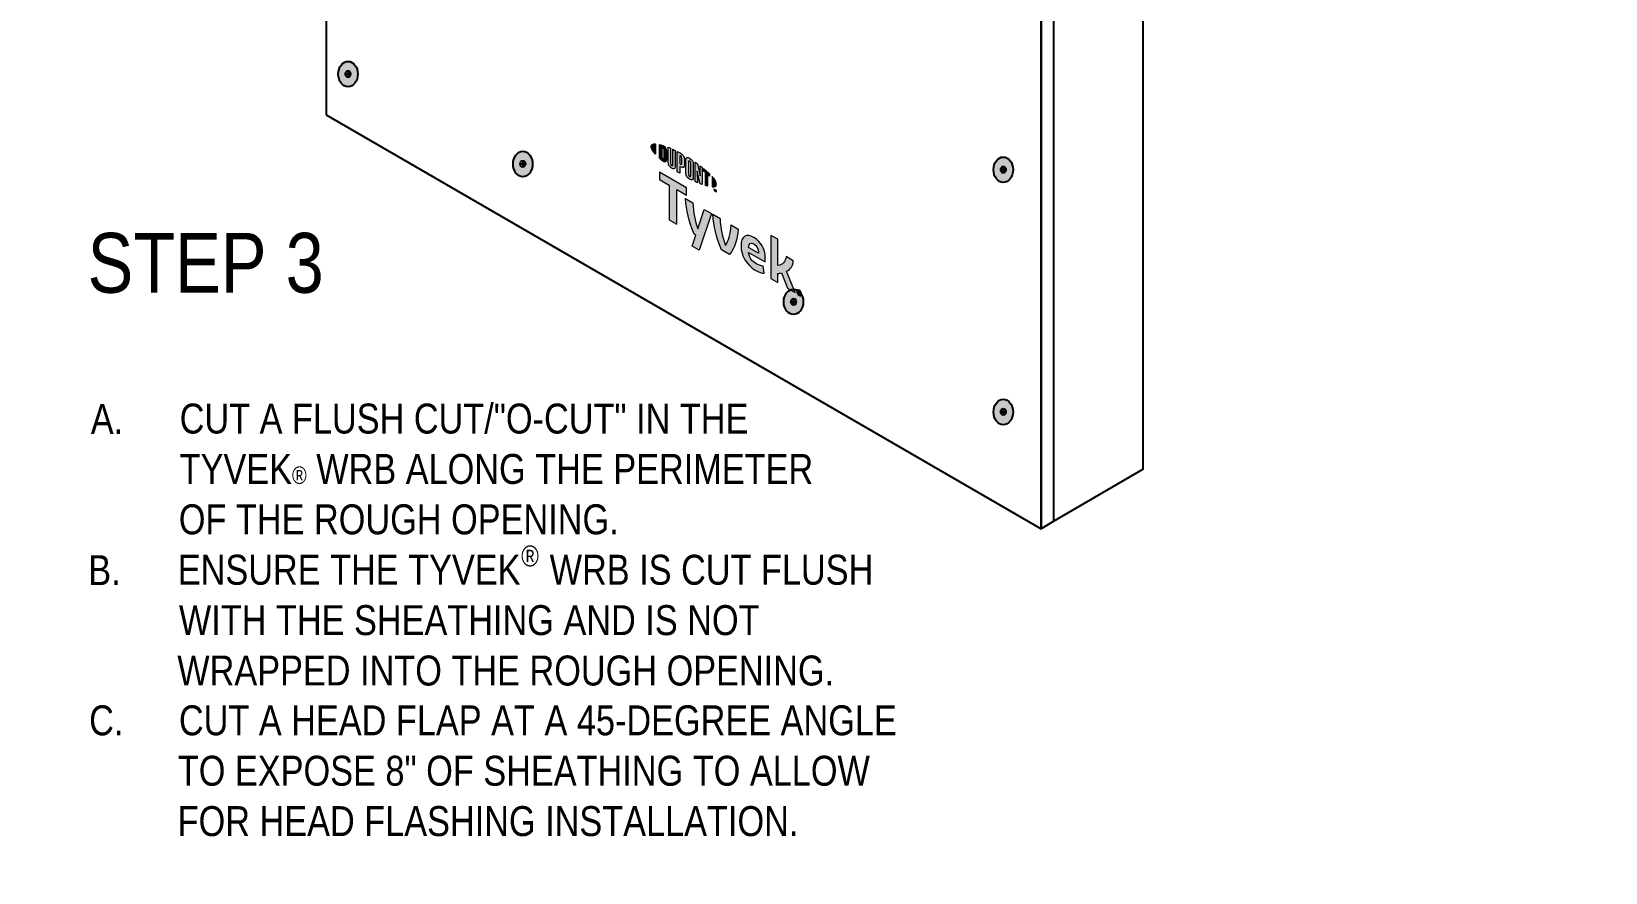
# Model space of a CAD drawing. Header units: inches. Extents: x -22 to 84, y -21 to 19.
# Drawn here: x -7.99 to 0.23, y -6.76 to -2.37 of the extents above; entities that cross this region are included whole.
import ezdxf

# ---------------------------------------------------------------- set-up
doc = ezdxf.new("R2010")
doc.units = ezdxf.units.IN
doc.header["$MEASUREMENT"] = 0
for name, color, linetype, lineweight in [('.ATI-TEXT', 7, 'Continuous', 0), ('G-ANNO-TTLB', 7, 'Continuous', 0), ('TYVEK', 7, 'Continuous', 0), ('X-REF - TRACED', 7, 'Continuous', 0)]:
    doc.layers.add(name, color=color, linetype=linetype, lineweight=lineweight)

# ---------------------------------------------------------------- blocks, each defined once
blk = doc.blocks.new('Block_91')
at = {"layer": 'X-REF - TRACED', "true_color": 0x848484, "transparency": 33554687}
h = blk.add_hatch(color=252, dxfattribs=at)
h.dxf.hatch_style = 2
edge = h.paths.add_edge_path()
edge.add_spline(control_points=[(-4.7586, -2.9712), (-4.7586, -2.9813), (-4.7501, -2.9956), (-4.7353, -3.0122), (-4.7353, -3.0122), (-4.7353, -2.9574), (-4.7353, -2.9574), (-4.7501, -2.9569), (-4.7586, -2.9613), (-4.7586, -2.9712)], knot_values=[0, 0, 0, 0, 1, 1, 1, 2, 2, 2, 3, 3, 3, 3], degree=3, periodic=0)
h = blk.add_hatch(color=252, dxfattribs=at)
h.dxf.hatch_style = 2
edge = h.paths.add_edge_path()
edge.add_spline(control_points=[(-4.6907, -3.0328), (-4.6907, -3.037), (-4.6929, -3.0371), (-4.6956, -3.0356), (-4.6976, -3.0344), (-4.7008, -3.0317), (-4.7034, -3.0294), (-4.7034, -3.0294), (-4.7034, -2.9771), (-4.7034, -2.9771), (-4.7008, -2.9778), (-4.6976, -2.9788), (-4.6956, -2.9799), (-4.6929, -2.9815), (-4.6907, -2.9841), (-4.6907, -2.9883), (-4.6907, -2.9883), (-4.6907, -3.0328), (-4.6907, -3.0328)], knot_values=[0, 0, 0, 0, 1, 1, 1, 2, 2, 2, 3, 3, 3, 4, 4, 4, 5, 5, 5, 6, 6, 6, 6], degree=3, periodic=0)
edge = h.paths.add_edge_path()
edge.add_spline(control_points=[(-4.6938, -2.9672), (-4.698, -2.9649), (-4.704, -2.9628), (-4.7148, -2.9604), (-4.7148, -2.9604), (-4.7148, -3.033), (-4.7148, -3.033), (-4.7053, -3.0418), (-4.698, -3.0479), (-4.6938, -3.0503), (-4.6843, -3.0558), (-4.6789, -3.0522), (-4.6789, -3.0415), (-4.6789, -3.0415), (-4.6789, -2.9933), (-4.6789, -2.9933), (-4.6789, -2.9825), (-4.6843, -2.9728), (-4.6938, -2.9672)], knot_values=[0, 0, 0, 0, 1, 1, 1, 2, 2, 2, 3, 3, 3, 4, 4, 4, 5, 5, 5, 6, 6, 6, 6], degree=3, periodic=0)
h = blk.add_hatch(color=252, dxfattribs=at)
h.dxf.hatch_style = 2
edge = h.paths.add_edge_path()
edge.add_spline(control_points=[(-4.6457, -3.0673), (-4.6457, -3.0715), (-4.647, -3.0734), (-4.6515, -3.0701), (-4.656, -3.0669), (-4.6572, -3.0641), (-4.6572, -3.0591), (-4.6572, -3.0591), (-4.6572, -2.9801), (-4.6572, -2.9801), (-4.6602, -2.9788), (-4.6669, -2.976), (-4.6697, -2.9748), (-4.6697, -2.9748), (-4.6697, -3.0547), (-4.6697, -3.0547), (-4.6697, -3.0674), (-4.6643, -3.0755), (-4.6515, -3.0846), (-4.6398, -3.0929), (-4.6327, -3.0902), (-4.6327, -3.0761), (-4.6327, -3.0761), (-4.6327, -2.9917), (-4.6327, -2.9917), (-4.6351, -2.9904), (-4.6431, -2.9866), (-4.6457, -2.9854), (-4.6457, -2.9854), (-4.6457, -3.0673), (-4.6457, -3.0673)], knot_values=[0, 0, 0, 0, 1, 1, 1, 2, 2, 2, 3, 3, 3, 4, 4, 4, 5, 5, 5, 6, 6, 6, 7, 7, 7, 8, 8, 8, 9, 9, 9, 10, 10, 10, 10], degree=3, periodic=0)
h = blk.add_hatch(color=252, dxfattribs=at)
h.dxf.hatch_style = 2
edge = h.paths.add_edge_path()
edge.add_spline(control_points=[(-4.5982, -3.06), (-4.5982, -3.0646), (-4.5996, -3.0661), (-4.6049, -3.0631), (-4.6049, -3.0631), (-4.6095, -3.0604), (-4.6095, -3.0604), (-4.6095, -3.0604), (-4.6095, -3.0185), (-4.6095, -3.0185), (-4.6074, -3.0195), (-4.6063, -3.0201), (-4.6051, -3.0208), (-4.5994, -3.0241), (-4.5982, -3.0273), (-4.5982, -3.032), (-4.5982, -3.032), (-4.5982, -3.06), (-4.5982, -3.06)], knot_values=[0, 0, 0, 0, 1, 1, 1, 2, 2, 2, 3, 3, 3, 4, 4, 4, 5, 5, 5, 6, 6, 6, 6], degree=3, periodic=0)
edge = h.paths.add_edge_path()
edge.add_spline(control_points=[(-4.6044, -3.0064), (-4.6066, -3.0051), (-4.6149, -3.0007), (-4.6225, -2.9968), (-4.6225, -2.9968), (-4.6225, -3.1031), (-4.6225, -3.1031), (-4.6199, -3.1048), (-4.6131, -3.1091), (-4.6095, -3.1113), (-4.6095, -3.1113), (-4.6095, -3.0752), (-4.6095, -3.0752), (-4.6095, -3.0752), (-4.6044, -3.0781), (-4.6044, -3.0781), (-4.5907, -3.086), (-4.585, -3.0822), (-4.585, -3.0687), (-4.585, -3.0687), (-4.585, -3.0374), (-4.585, -3.0374), (-4.585, -3.0242), (-4.5914, -3.0139), (-4.6044, -3.0064)], knot_values=[0, 0, 0, 0, 1, 1, 1, 2, 2, 2, 3, 3, 3, 4, 4, 4, 5, 5, 5, 6, 6, 6, 7, 7, 7, 8, 8, 8, 8], degree=3, periodic=0)
h = blk.add_hatch(color=252, dxfattribs=at)
h.dxf.hatch_style = 2
edge = h.paths.add_edge_path()
edge.add_spline(control_points=[(-4.5517, -3.124), (-4.5517, -3.1282), (-4.5529, -3.1297), (-4.5575, -3.1272), (-4.5623, -3.1246), (-4.5635, -3.1215), (-4.5635, -3.1171), (-4.5635, -3.1171), (-4.5635, -3.0509), (-4.5635, -3.0509), (-4.5635, -3.0465), (-4.5623, -3.0449), (-4.5575, -3.0478), (-4.5529, -3.0506), (-4.5517, -3.0535), (-4.5517, -3.0577), (-4.5517, -3.0577), (-4.5517, -3.124), (-4.5517, -3.124)], knot_values=[0, 0, 0, 0, 1, 1, 1, 2, 2, 2, 3, 3, 3, 4, 4, 4, 5, 5, 5, 6, 6, 6, 6], degree=3, periodic=0)
edge = h.paths.add_edge_path()
edge.add_spline(control_points=[(-4.5575, -3.0329), (-4.5696, -3.0253), (-4.5768, -3.0272), (-4.5768, -3.0412), (-4.5768, -3.0412), (-4.5768, -3.1108), (-4.5768, -3.1108), (-4.5768, -3.1255), (-4.5703, -3.1354), (-4.5575, -3.1421), (-4.545, -3.1487), (-4.5385, -3.147), (-4.5385, -3.1313), (-4.5385, -3.1313), (-4.5385, -3.0649), (-4.5385, -3.0649), (-4.5385, -3.0499), (-4.5444, -3.0412), (-4.5575, -3.0329)], knot_values=[0, 0, 0, 0, 1, 1, 1, 2, 2, 2, 3, 3, 3, 4, 4, 4, 5, 5, 5, 6, 6, 6, 6], degree=3, periodic=0)
h = blk.add_hatch(color=252, dxfattribs=at)
h.dxf.hatch_style = 2
edge = h.paths.add_edge_path()
edge.add_spline(control_points=[(-4.5024, -3.1239), (-4.5024, -3.1239), (-4.5168, -3.0616), (-4.5168, -3.0616), (-4.5207, -3.0587), (-4.5255, -3.0554), (-4.5292, -3.0528), (-4.5292, -3.0528), (-4.5292, -3.1549), (-4.5292, -3.1549), (-4.5266, -3.1561), (-4.52, -3.159), (-4.5166, -3.1605), (-4.5166, -3.1605), (-4.5176, -3.0998), (-4.5176, -3.0998), (-4.5176, -3.0998), (-4.5024, -3.1663), (-4.5024, -3.1663), (-4.4991, -3.1676), (-4.4944, -3.1694), (-4.4912, -3.1705), (-4.4912, -3.1705), (-4.4912, -3.0809), (-4.4912, -3.0809), (-4.4945, -3.0783), (-4.5004, -3.0737), (-4.5033, -3.0716), (-4.5033, -3.0716), (-4.5024, -3.1239), (-4.5024, -3.1239)], knot_values=[0, 0, 0, 0, 1, 1, 1, 2, 2, 2, 3, 3, 3, 4, 4, 4, 5, 5, 5, 6, 6, 6, 7, 7, 7, 8, 8, 8, 9, 9, 9, 10, 10, 10, 10], degree=3, periodic=0)
h = blk.add_hatch(color=252, dxfattribs=at)
h.dxf.hatch_style = 2
edge = h.paths.add_edge_path()
edge.add_spline(control_points=[(-4.4848, -3.1003), (-4.4816, -3.1028), (-4.4784, -3.1054), (-4.4753, -3.108), (-4.4753, -3.108), (-4.4753, -3.1758), (-4.4753, -3.1758), (-4.4724, -3.1767), (-4.4671, -3.1781), (-4.4636, -3.179), (-4.4636, -3.179), (-4.4636, -3.1179), (-4.4636, -3.1179), (-4.4602, -3.1209), (-4.457, -3.1237), (-4.4541, -3.1264), (-4.4541, -3.1264), (-4.4541, -3.1133), (-4.4541, -3.1133), (-4.4633, -3.1043), (-4.4732, -3.0956), (-4.4848, -3.0861), (-4.4848, -3.0861), (-4.4848, -3.1003), (-4.4848, -3.1003)], knot_values=[0, 0, 0, 0, 1, 1, 1, 2, 2, 2, 3, 3, 3, 4, 4, 4, 5, 5, 5, 6, 6, 6, 7, 7, 7, 8, 8, 8, 8], degree=3, periodic=0)
h = blk.add_hatch(color=252, dxfattribs=at)
h.dxf.hatch_style = 2
edge = h.paths.add_edge_path()
edge.add_spline(control_points=[(-4.4168, -3.1686), (-4.4168, -3.1786), (-4.4253, -3.1831), (-4.4401, -3.1826), (-4.4401, -3.1826), (-4.4401, -3.1278), (-4.4401, -3.1278), (-4.4253, -3.1444), (-4.4168, -3.1586), (-4.4168, -3.1686)], knot_values=[0, 0, 0, 0, 1, 1, 1, 2, 2, 2, 3, 3, 3, 3], degree=3, periodic=0)
h = blk.add_hatch(color=252, dxfattribs=at)
h.dxf.hatch_style = 2
edge = h.paths.add_edge_path()
edge.add_spline(control_points=[(-4.4237, -3.1975), (-4.4237, -3.1975), (-4.4223, -3.1983), (-4.4223, -3.1983), (-4.4223, -3.1983), (-4.4202, -3.2033), (-4.4202, -3.2033), (-4.4202, -3.2033), (-4.4182, -3.2007), (-4.4182, -3.2007), (-4.4182, -3.2007), (-4.4168, -3.2015), (-4.4168, -3.2015), (-4.4168, -3.2015), (-4.4168, -3.2094), (-4.4168, -3.2094), (-4.4168, -3.2094), (-4.4181, -3.2087), (-4.4181, -3.2087), (-4.4181, -3.2087), (-4.4181, -3.2031), (-4.4181, -3.2031), (-4.4181, -3.2031), (-4.4202, -3.2056), (-4.4202, -3.2056), (-4.4202, -3.2056), (-4.4203, -3.2055), (-4.4203, -3.2055), (-4.4203, -3.2055), (-4.4225, -3.2005), (-4.4225, -3.2005), (-4.4225, -3.2005), (-4.4225, -3.2061), (-4.4225, -3.2061), (-4.4225, -3.2061), (-4.4237, -3.2054), (-4.4237, -3.2054), (-4.4237, -3.2054), (-4.4237, -3.1975), (-4.4237, -3.1975)], knot_values=[0, 0, 0, 0, 1, 1, 1, 2, 2, 2, 3, 3, 3, 4, 4, 4, 5, 5, 5, 6, 6, 6, 7, 7, 7, 8, 8, 8, 9, 9, 9, 10, 10, 10, 11, 11, 11, 12, 12, 12, 13, 13, 13, 13], degree=3, periodic=0)
edge = h.paths.add_edge_path()
edge.add_spline(control_points=[(-4.4286, -3.1961), (-4.4286, -3.1961), (-4.4308, -3.1948), (-4.4308, -3.1948), (-4.4308, -3.1948), (-4.4308, -3.1935), (-4.4308, -3.1935), (-4.4308, -3.1935), (-4.4252, -3.1967), (-4.4252, -3.1967), (-4.4252, -3.1967), (-4.4252, -3.198), (-4.4252, -3.198), (-4.4252, -3.198), (-4.4273, -3.1968), (-4.4273, -3.1968), (-4.4273, -3.1968), (-4.4273, -3.2033), (-4.4273, -3.2033), (-4.4273, -3.2033), (-4.4286, -3.2026), (-4.4286, -3.2026), (-4.4286, -3.2026), (-4.4286, -3.1961), (-4.4286, -3.1961)], knot_values=[0, 0, 0, 0, 1, 1, 1, 2, 2, 2, 3, 3, 3, 4, 4, 4, 5, 5, 5, 6, 6, 6, 7, 7, 7, 8, 8, 8, 8], degree=3, periodic=0)
at = {"layer": 'X-REF - TRACED'}
for points, knots in [([(-4.7586, -2.9712), (-4.7586, -2.9813), (-4.7501, -2.9956), (-4.7353, -3.0122), (-4.7353, -3.0122), (-4.7353, -2.9574), (-4.7353, -2.9574), (-4.7501, -2.9569), (-4.7586, -2.9613), (-4.7586, -2.9712)], [0, 0, 0, 0, 1, 1, 1, 2, 2, 2, 3, 3, 3, 3]), ([(-4.6938, -2.9672), (-4.698, -2.9649), (-4.704, -2.9628), (-4.7148, -2.9604), (-4.7148, -2.9604), (-4.7148, -3.033), (-4.7148, -3.033), (-4.7053, -3.0418), (-4.698, -3.0479), (-4.6938, -3.0503), (-4.6843, -3.0558), (-4.6789, -3.0522), (-4.6789, -3.0415), (-4.6789, -3.0415), (-4.6789, -2.9933), (-4.6789, -2.9933), (-4.6789, -2.9825), (-4.6843, -2.9728), (-4.6938, -2.9672)], [0, 0, 0, 0, 1, 1, 1, 2, 2, 2, 3, 3, 3, 4, 4, 4, 5, 5, 5, 6, 6, 6, 6]), ([(-4.6907, -3.0328), (-4.6907, -3.037), (-4.6929, -3.0371), (-4.6956, -3.0356), (-4.6976, -3.0344), (-4.7008, -3.0317), (-4.7034, -3.0294), (-4.7034, -3.0294), (-4.7034, -2.9771), (-4.7034, -2.9771), (-4.7008, -2.9778), (-4.6976, -2.9788), (-4.6956, -2.9799), (-4.6929, -2.9815), (-4.6907, -2.9841), (-4.6907, -2.9883), (-4.6907, -2.9883), (-4.6907, -3.0328), (-4.6907, -3.0328)], [0, 0, 0, 0, 1, 1, 1, 2, 2, 2, 3, 3, 3, 4, 4, 4, 5, 5, 5, 6, 6, 6, 6]), ([(-4.6457, -3.0673), (-4.6457, -3.0715), (-4.647, -3.0734), (-4.6515, -3.0701), (-4.656, -3.0669), (-4.6572, -3.0641), (-4.6572, -3.0591), (-4.6572, -3.0591), (-4.6572, -2.9801), (-4.6572, -2.9801), (-4.6602, -2.9788), (-4.6669, -2.976), (-4.6697, -2.9748), (-4.6697, -2.9748), (-4.6697, -3.0547), (-4.6697, -3.0547), (-4.6697, -3.0674), (-4.6643, -3.0755), (-4.6515, -3.0846), (-4.6398, -3.0929), (-4.6327, -3.0902), (-4.6327, -3.0761), (-4.6327, -3.0761), (-4.6327, -2.9917), (-4.6327, -2.9917), (-4.6351, -2.9904), (-4.6431, -2.9866), (-4.6457, -2.9854), (-4.6457, -2.9854), (-4.6457, -3.0673), (-4.6457, -3.0673)], [0, 0, 0, 0, 1, 1, 1, 2, 2, 2, 3, 3, 3, 4, 4, 4, 5, 5, 5, 6, 6, 6, 7, 7, 7, 8, 8, 8, 9, 9, 9, 10, 10, 10, 10]), ([(-4.6044, -3.0064), (-4.6066, -3.0051), (-4.6149, -3.0007), (-4.6225, -2.9968), (-4.6225, -2.9968), (-4.6225, -3.1031), (-4.6225, -3.1031), (-4.6199, -3.1048), (-4.6131, -3.1091), (-4.6095, -3.1113), (-4.6095, -3.1113), (-4.6095, -3.0752), (-4.6095, -3.0752), (-4.6095, -3.0752), (-4.6044, -3.0781), (-4.6044, -3.0781), (-4.5907, -3.086), (-4.585, -3.0822), (-4.585, -3.0687), (-4.585, -3.0687), (-4.585, -3.0374), (-4.585, -3.0374), (-4.585, -3.0242), (-4.5914, -3.0139), (-4.6044, -3.0064)], [0, 0, 0, 0, 1, 1, 1, 2, 2, 2, 3, 3, 3, 4, 4, 4, 5, 5, 5, 6, 6, 6, 7, 7, 7, 8, 8, 8, 8]), ([(-4.5982, -3.06), (-4.5982, -3.0646), (-4.5996, -3.0661), (-4.6049, -3.0631), (-4.6049, -3.0631), (-4.6095, -3.0604), (-4.6095, -3.0604), (-4.6095, -3.0604), (-4.6095, -3.0185), (-4.6095, -3.0185), (-4.6074, -3.0195), (-4.6063, -3.0201), (-4.6051, -3.0208), (-4.5994, -3.0241), (-4.5982, -3.0273), (-4.5982, -3.032), (-4.5982, -3.032), (-4.5982, -3.06), (-4.5982, -3.06)], [0, 0, 0, 0, 1, 1, 1, 2, 2, 2, 3, 3, 3, 4, 4, 4, 5, 5, 5, 6, 6, 6, 6]), ([(-4.5575, -3.0329), (-4.5696, -3.0253), (-4.5768, -3.0272), (-4.5768, -3.0412), (-4.5768, -3.0412), (-4.5768, -3.1108), (-4.5768, -3.1108), (-4.5768, -3.1255), (-4.5703, -3.1354), (-4.5575, -3.1421), (-4.545, -3.1487), (-4.5385, -3.147), (-4.5385, -3.1313), (-4.5385, -3.1313), (-4.5385, -3.0649), (-4.5385, -3.0649), (-4.5385, -3.0499), (-4.5444, -3.0412), (-4.5575, -3.0329)], [0, 0, 0, 0, 1, 1, 1, 2, 2, 2, 3, 3, 3, 4, 4, 4, 5, 5, 5, 6, 6, 6, 6]), ([(-4.5517, -3.124), (-4.5517, -3.1282), (-4.5529, -3.1297), (-4.5575, -3.1272), (-4.5623, -3.1246), (-4.5635, -3.1215), (-4.5635, -3.1171), (-4.5635, -3.1171), (-4.5635, -3.0509), (-4.5635, -3.0509), (-4.5635, -3.0465), (-4.5623, -3.0449), (-4.5575, -3.0478), (-4.5529, -3.0506), (-4.5517, -3.0535), (-4.5517, -3.0577), (-4.5517, -3.0577), (-4.5517, -3.124), (-4.5517, -3.124)], [0, 0, 0, 0, 1, 1, 1, 2, 2, 2, 3, 3, 3, 4, 4, 4, 5, 5, 5, 6, 6, 6, 6]), ([(-4.5024, -3.1239), (-4.5024, -3.1239), (-4.5168, -3.0616), (-4.5168, -3.0616), (-4.5207, -3.0587), (-4.5255, -3.0554), (-4.5292, -3.0528), (-4.5292, -3.0528), (-4.5292, -3.1549), (-4.5292, -3.1549), (-4.5266, -3.1561), (-4.52, -3.159), (-4.5166, -3.1605), (-4.5166, -3.1605), (-4.5176, -3.0998), (-4.5176, -3.0998), (-4.5176, -3.0998), (-4.5024, -3.1663), (-4.5024, -3.1663), (-4.4991, -3.1676), (-4.4944, -3.1694), (-4.4912, -3.1705), (-4.4912, -3.1705), (-4.4912, -3.0809), (-4.4912, -3.0809), (-4.4945, -3.0783), (-4.5004, -3.0737), (-4.5033, -3.0716), (-4.5033, -3.0716), (-4.5024, -3.1239), (-4.5024, -3.1239)], [0, 0, 0, 0, 1, 1, 1, 2, 2, 2, 3, 3, 3, 4, 4, 4, 5, 5, 5, 6, 6, 6, 7, 7, 7, 8, 8, 8, 9, 9, 9, 10, 10, 10, 10]), ([(-4.4848, -3.1003), (-4.4816, -3.1028), (-4.4784, -3.1054), (-4.4753, -3.108), (-4.4753, -3.108), (-4.4753, -3.1758), (-4.4753, -3.1758), (-4.4724, -3.1767), (-4.4671, -3.1781), (-4.4636, -3.179), (-4.4636, -3.179), (-4.4636, -3.1179), (-4.4636, -3.1179), (-4.4602, -3.1209), (-4.457, -3.1237), (-4.4541, -3.1264), (-4.4541, -3.1264), (-4.4541, -3.1133), (-4.4541, -3.1133), (-4.4633, -3.1043), (-4.4732, -3.0956), (-4.4848, -3.0861), (-4.4848, -3.0861), (-4.4848, -3.1003), (-4.4848, -3.1003)], [0, 0, 0, 0, 1, 1, 1, 2, 2, 2, 3, 3, 3, 4, 4, 4, 5, 5, 5, 6, 6, 6, 7, 7, 7, 8, 8, 8, 8]), ([(-4.4168, -3.1686), (-4.4168, -3.1786), (-4.4253, -3.1831), (-4.4401, -3.1826), (-4.4401, -3.1826), (-4.4401, -3.1278), (-4.4401, -3.1278), (-4.4253, -3.1444), (-4.4168, -3.1586), (-4.4168, -3.1686)], [0, 0, 0, 0, 1, 1, 1, 2, 2, 2, 3, 3, 3, 3]), ([(-4.4286, -3.1961), (-4.4286, -3.1961), (-4.4308, -3.1948), (-4.4308, -3.1948), (-4.4308, -3.1948), (-4.4308, -3.1935), (-4.4308, -3.1935), (-4.4308, -3.1935), (-4.4252, -3.1967), (-4.4252, -3.1967), (-4.4252, -3.1967), (-4.4252, -3.198), (-4.4252, -3.198), (-4.4252, -3.198), (-4.4273, -3.1968), (-4.4273, -3.1968), (-4.4273, -3.1968), (-4.4273, -3.2033), (-4.4273, -3.2033), (-4.4273, -3.2033), (-4.4286, -3.2026), (-4.4286, -3.2026), (-4.4286, -3.2026), (-4.4286, -3.1961), (-4.4286, -3.1961)], [0, 0, 0, 0, 1, 1, 1, 2, 2, 2, 3, 3, 3, 4, 4, 4, 5, 5, 5, 6, 6, 6, 7, 7, 7, 8, 8, 8, 8]), ([(-4.4237, -3.1975), (-4.4237, -3.1975), (-4.4223, -3.1983), (-4.4223, -3.1983), (-4.4223, -3.1983), (-4.4202, -3.2033), (-4.4202, -3.2033), (-4.4202, -3.2033), (-4.4182, -3.2007), (-4.4182, -3.2007), (-4.4182, -3.2007), (-4.4168, -3.2015), (-4.4168, -3.2015), (-4.4168, -3.2015), (-4.4168, -3.2094), (-4.4168, -3.2094), (-4.4168, -3.2094), (-4.4181, -3.2087), (-4.4181, -3.2087), (-4.4181, -3.2087), (-4.4181, -3.2031), (-4.4181, -3.2031), (-4.4181, -3.2031), (-4.4202, -3.2056), (-4.4202, -3.2056), (-4.4202, -3.2056), (-4.4203, -3.2055), (-4.4203, -3.2055), (-4.4203, -3.2055), (-4.4225, -3.2005), (-4.4225, -3.2005), (-4.4225, -3.2005), (-4.4225, -3.2061), (-4.4225, -3.2061), (-4.4225, -3.2061), (-4.4237, -3.2054), (-4.4237, -3.2054), (-4.4237, -3.2054), (-4.4237, -3.1975), (-4.4237, -3.1975)], [0, 0, 0, 0, 1, 1, 1, 2, 2, 2, 3, 3, 3, 4, 4, 4, 5, 5, 5, 6, 6, 6, 7, 7, 7, 8, 8, 8, 9, 9, 9, 10, 10, 10, 11, 11, 11, 12, 12, 12, 13, 13, 13, 13])]:
    blk.add_open_spline(points, degree=3, knots=knots, dxfattribs=at)
blk = doc.blocks.new('Block_95')
at = {"layer": 'X-REF - TRACED', "true_color": 0x848484, "transparency": 33554687}
h = blk.add_hatch(color=252, dxfattribs=at)
h.dxf.hatch_style = 2
h.paths.add_polyline_path([(-4.5745, -3.187), (-4.7148, -3.106), (-4.7148, -3.1441), (-4.6641, -3.1734), (-4.6641, -3.3538), (-4.6251, -3.3763), (-4.6251, -3.1958), (-4.5745, -3.2251)])
h = blk.add_hatch(color=252, dxfattribs=at)
h.dxf.hatch_style = 2
edge = h.paths.add_edge_path()
edge.add_spline(control_points=[(-4.3413, -3.3807), (-4.3437, -3.4326), (-4.3541, -3.4629), (-4.3701, -3.4889), (-4.3857, -3.4446), (-4.3957, -3.4026), (-4.3987, -3.3475), (-4.3987, -3.3475), (-4.4366, -3.3256), (-4.4366, -3.3256), (-4.4325, -3.3907), (-4.4203, -3.4381), (-4.3908, -3.5116), (-4.3908, -3.5116), (-4.3491, -3.5357), (-4.3491, -3.5357), (-4.3208, -3.4955), (-4.3091, -3.462), (-4.3037, -3.4024), (-4.3037, -3.4024), (-4.3413, -3.3807), (-4.3413, -3.3807)], knot_values=[0, 0, 0, 0, 1, 1, 1, 2, 2, 2, 3, 3, 3, 4, 4, 4, 5, 5, 5, 6, 6, 6, 7, 7, 7, 7], degree=3, periodic=0)
h = blk.add_hatch(color=252, dxfattribs=at)
h.dxf.hatch_style = 2
edge = h.paths.add_edge_path()
edge.add_spline(control_points=[(-4.25, -3.498), (-4.25, -3.498), (-4.1982, -3.5279), (-4.1982, -3.5279), (-4.1982, -3.5279), (-4.1982, -3.5241), (-4.1982, -3.5241), (-4.1982, -3.5066), (-4.2064, -3.4891), (-4.2214, -3.4805), (-4.2372, -3.4713), (-4.2476, -3.4782), (-4.25, -3.498)], knot_values=[0, 0, 0, 0, 1, 1, 1, 2, 2, 2, 3, 3, 3, 4, 4, 4, 4], degree=3, periodic=0)
edge = h.paths.add_edge_path()
edge.add_spline(control_points=[(-4.1675, -3.6337), (-4.1794, -3.633), (-4.1972, -3.6272), (-4.2151, -3.6168), (-4.259, -3.5915), (-4.289, -3.5423), (-4.289, -3.4905), (-4.289, -3.4408), (-4.2614, -3.423), (-4.2214, -3.4461), (-4.1857, -3.4667), (-4.1623, -3.5093), (-4.1623, -3.5511), (-4.1623, -3.5605), (-4.1628, -3.5683), (-4.1634, -3.5742), (-4.1634, -3.5742), (-4.2495, -3.5245), (-4.2495, -3.5245), (-4.2459, -3.5516), (-4.2331, -3.5702), (-4.2113, -3.5828), (-4.198, -3.5905), (-4.1852, -3.5944), (-4.1735, -3.5956), (-4.1735, -3.5956), (-4.1675, -3.6337), (-4.1675, -3.6337)], knot_values=[0, 0, 0, 0, 1, 1, 1, 2, 2, 2, 3, 3, 3, 4, 4, 4, 5, 5, 5, 6, 6, 6, 7, 7, 7, 8, 8, 8, 9, 9, 9, 9], degree=3, periodic=0)
h = blk.add_hatch(color=252, dxfattribs=at)
h.dxf.hatch_style = 2
edge = h.paths.add_edge_path()
edge.add_spline(control_points=[(-4.0509, -3.6226), (-4.0509, -3.6226), (-4.0056, -3.734), (-4.0056, -3.734), (-4.0056, -3.734), (-4.0465, -3.7104), (-4.0465, -3.7104), (-4.0465, -3.7104), (-4.0778, -3.6314), (-4.0778, -3.6314), (-4.0836, -3.6328), (-4.0896, -3.634), (-4.0961, -3.6349), (-4.0961, -3.6349), (-4.0961, -3.6818), (-4.0961, -3.6818), (-4.0961, -3.6818), (-4.1337, -3.6601), (-4.1337, -3.6601), (-4.1337, -3.6601), (-4.1337, -3.4362), (-4.1337, -3.4362), (-4.1337, -3.4362), (-4.0961, -3.4557), (-4.0961, -3.4557), (-4.0961, -3.4557), (-4.0961, -3.5934), (-4.0961, -3.5934), (-4.0705, -3.5891), (-4.058, -3.5745), (-4.0536, -3.5467), (-4.0536, -3.5467), (-4.0163, -3.5683), (-4.0163, -3.5683), (-4.0171, -3.5947), (-4.0291, -3.6118), (-4.0509, -3.6226)], knot_values=[0, 0, 0, 0, 1, 1, 1, 2, 2, 2, 3, 3, 3, 4, 4, 4, 5, 5, 5, 6, 6, 6, 7, 7, 7, 8, 8, 8, 9, 9, 9, 10, 10, 10, 11, 11, 11, 12, 12, 12, 12], degree=3, periodic=0)
at = {"layer": 'X-REF - TRACED'}
blk.add_lwpolyline([(-4.5745, -3.187), (-4.7148, -3.106), (-4.7148, -3.1441), (-4.6641, -3.1734), (-4.6641, -3.3538), (-4.6251, -3.3763), (-4.6251, -3.1958), (-4.5745, -3.2251)], close=True, dxfattribs=at)
for points, knots in [([(-4.3413, -3.3807), (-4.3437, -3.4326), (-4.3541, -3.4629), (-4.3701, -3.4889), (-4.3857, -3.4446), (-4.3957, -3.4026), (-4.3987, -3.3475), (-4.3987, -3.3475), (-4.4366, -3.3256), (-4.4366, -3.3256), (-4.4325, -3.3907), (-4.4203, -3.4381), (-4.3908, -3.5116), (-4.3908, -3.5116), (-4.3491, -3.5357), (-4.3491, -3.5357), (-4.3208, -3.4955), (-4.3091, -3.462), (-4.3037, -3.4024), (-4.3037, -3.4024), (-4.3413, -3.3807), (-4.3413, -3.3807)], [0, 0, 0, 0, 1, 1, 1, 2, 2, 2, 3, 3, 3, 4, 4, 4, 5, 5, 5, 6, 6, 6, 7, 7, 7, 7]), ([(-4.1675, -3.6337), (-4.1794, -3.633), (-4.1972, -3.6272), (-4.2151, -3.6168), (-4.259, -3.5915), (-4.289, -3.5423), (-4.289, -3.4905), (-4.289, -3.4408), (-4.2614, -3.423), (-4.2214, -3.4461), (-4.1857, -3.4667), (-4.1623, -3.5093), (-4.1623, -3.5511), (-4.1623, -3.5605), (-4.1628, -3.5683), (-4.1634, -3.5742), (-4.1634, -3.5742), (-4.2495, -3.5245), (-4.2495, -3.5245), (-4.2459, -3.5516), (-4.2331, -3.5702), (-4.2113, -3.5828), (-4.198, -3.5905), (-4.1852, -3.5944), (-4.1735, -3.5956), (-4.1735, -3.5956), (-4.1675, -3.6337), (-4.1675, -3.6337)], [0, 0, 0, 0, 1, 1, 1, 2, 2, 2, 3, 3, 3, 4, 4, 4, 5, 5, 5, 6, 6, 6, 7, 7, 7, 8, 8, 8, 9, 9, 9, 9]), ([(-4.0509, -3.6226), (-4.0509, -3.6226), (-4.0056, -3.734), (-4.0056, -3.734), (-4.0056, -3.734), (-4.0465, -3.7104), (-4.0465, -3.7104), (-4.0465, -3.7104), (-4.0778, -3.6314), (-4.0778, -3.6314), (-4.0836, -3.6328), (-4.0896, -3.634), (-4.0961, -3.6349), (-4.0961, -3.6349), (-4.0961, -3.6818), (-4.0961, -3.6818), (-4.0961, -3.6818), (-4.1337, -3.6601), (-4.1337, -3.6601), (-4.1337, -3.6601), (-4.1337, -3.4362), (-4.1337, -3.4362), (-4.1337, -3.4362), (-4.0961, -3.4557), (-4.0961, -3.4557), (-4.0961, -3.4557), (-4.0961, -3.5934), (-4.0961, -3.5934), (-4.0705, -3.5891), (-4.058, -3.5745), (-4.0536, -3.5467), (-4.0536, -3.5467), (-4.0163, -3.5683), (-4.0163, -3.5683), (-4.0171, -3.5947), (-4.0291, -3.6118), (-4.0509, -3.6226)], [0, 0, 0, 0, 1, 1, 1, 2, 2, 2, 3, 3, 3, 4, 4, 4, 5, 5, 5, 6, 6, 6, 7, 7, 7, 8, 8, 8, 9, 9, 9, 10, 10, 10, 11, 11, 11, 12, 12, 12, 12]), ([(-4.25, -3.498), (-4.25, -3.498), (-4.1982, -3.5279), (-4.1982, -3.5279), (-4.1982, -3.5279), (-4.1982, -3.5241), (-4.1982, -3.5241), (-4.1982, -3.5066), (-4.2064, -3.4891), (-4.2214, -3.4805), (-4.2372, -3.4713), (-4.2476, -3.4782), (-4.25, -3.498)], [0, 0, 0, 0, 1, 1, 1, 2, 2, 2, 3, 3, 3, 4, 4, 4, 4])]:
    blk.add_open_spline(points, degree=3, knots=knots, dxfattribs=at)
blk = doc.blocks.new('Block_94')
at = {"layer": 'X-REF - TRACED', "true_color": 0x848484, "transparency": 33554687}
h = blk.add_hatch(color=252, dxfattribs=at)
h.dxf.hatch_style = 2
edge = h.paths.add_edge_path()
edge.add_spline(control_points=[(-4.4809, -3.3001), (-4.4809, -3.3001), (-4.5146, -3.4007), (-4.5146, -3.4007), (-4.529, -3.3586), (-4.5383, -3.3179), (-4.5411, -3.2652), (-4.5411, -3.2652), (-4.579, -3.2434), (-4.579, -3.2434), (-4.5749, -3.3085), (-4.5627, -3.3559), (-4.5332, -3.4294), (-4.5332, -3.4294), (-4.5257, -3.4338), (-4.5257, -3.4338), (-4.5257, -3.4338), (-4.545, -3.4913), (-4.545, -3.4913), (-4.545, -3.4913), (-4.5074, -3.513), (-4.5074, -3.513), (-4.5074, -3.513), (-4.4433, -3.3218), (-4.4433, -3.3218), (-4.4433, -3.3218), (-4.4809, -3.3001), (-4.4809, -3.3001)], knot_values=[0, 0, 0, 0, 1, 1, 1, 2, 2, 2, 3, 3, 3, 4, 4, 4, 5, 5, 5, 6, 6, 6, 7, 7, 7, 8, 8, 8, 9, 9, 9, 9], degree=3, periodic=0)
at = {"layer": 'X-REF - TRACED'}
blk.add_open_spline([(-4.4809, -3.3001), (-4.4809, -3.3001), (-4.5146, -3.4007), (-4.5146, -3.4007), (-4.529, -3.3586), (-4.5383, -3.3179), (-4.5411, -3.2652), (-4.5411, -3.2652), (-4.579, -3.2434), (-4.579, -3.2434), (-4.5749, -3.3085), (-4.5627, -3.3559), (-4.5332, -3.4294), (-4.5332, -3.4294), (-4.5257, -3.4338), (-4.5257, -3.4338), (-4.5257, -3.4338), (-4.545, -3.4913), (-4.545, -3.4913), (-4.545, -3.4913), (-4.5074, -3.513), (-4.5074, -3.513), (-4.5074, -3.513), (-4.4433, -3.3218), (-4.4433, -3.3218), (-4.4433, -3.3218), (-4.4809, -3.3001), (-4.4809, -3.3001)], degree=3, knots=[0, 0, 0, 0, 1, 1, 1, 2, 2, 2, 3, 3, 3, 4, 4, 4, 5, 5, 5, 6, 6, 6, 7, 7, 7, 8, 8, 8, 9, 9, 9, 9], dxfattribs=at)
blk.add_blockref('Block_95', (0, 0), dxfattribs=at)
blk = doc.blocks.new('Block_96')
at = {"layer": 'X-REF - TRACED', "true_color": 0x848484, "transparency": 33554687}
h = blk.add_hatch(color=252, dxfattribs=at)
h.dxf.hatch_style = 2
edge = h.paths.add_edge_path()
edge.add_spline(control_points=[(-3.9876, -3.7297), (-3.9876, -3.7297), (-3.9876, -3.7338), (-3.9876, -3.7338), (-3.9876, -3.7338), (-3.9861, -3.7347), (-3.9861, -3.7347), (-3.9845, -3.7355), (-3.9837, -3.7356), (-3.9837, -3.734), (-3.9837, -3.7324), (-3.9845, -3.7315), (-3.9861, -3.7306), (-3.9861, -3.7306), (-3.9876, -3.7297), (-3.9876, -3.7297)], knot_values=[0, 0, 0, 0, 1, 1, 1, 2, 2, 2, 3, 3, 3, 4, 4, 4, 5, 5, 5, 5], degree=3, periodic=0)
edge = h.paths.add_edge_path()
edge.add_spline(control_points=[(-3.9903, -3.7255), (-3.9903, -3.7255), (-3.9861, -3.728), (-3.9861, -3.728), (-3.9828, -3.7299), (-3.9812, -3.7326), (-3.9812, -3.7355), (-3.9812, -3.7374), (-3.982, -3.7384), (-3.9835, -3.7382), (-3.9827, -3.7405), (-3.9817, -3.7428), (-3.9803, -3.7454), (-3.9803, -3.7454), (-3.9835, -3.7436), (-3.9835, -3.7436), (-3.9846, -3.7413), (-3.9855, -3.7392), (-3.9862, -3.7371), (-3.9862, -3.7371), (-3.9876, -3.7363), (-3.9876, -3.7363), (-3.9876, -3.7363), (-3.9876, -3.7412), (-3.9876, -3.7412), (-3.9876, -3.7412), (-3.9903, -3.7397), (-3.9903, -3.7397), (-3.9903, -3.7397), (-3.9903, -3.7255), (-3.9903, -3.7255)], knot_values=[0, 0, 0, 0, 1, 1, 1, 2, 2, 2, 3, 3, 3, 4, 4, 4, 5, 5, 5, 6, 6, 6, 7, 7, 7, 8, 8, 8, 9, 9, 9, 10, 10, 10, 10], degree=3, periodic=0)
edge = h.paths.add_edge_path()
edge.add_spline(control_points=[(-3.9859, -3.7244), (-3.9918, -3.721), (-3.9952, -3.723), (-3.9952, -3.73), (-3.9952, -3.7371), (-3.9918, -3.7429), (-3.9859, -3.7464), (-3.98, -3.7498), (-3.9766, -3.7479), (-3.9766, -3.7408), (-3.9766, -3.7337), (-3.98, -3.7278), (-3.9859, -3.7244)], knot_values=[0, 0, 0, 0, 1, 1, 1, 2, 2, 2, 3, 3, 3, 4, 4, 4, 4], degree=3, periodic=0)
edge = h.paths.add_edge_path()
edge.add_spline(control_points=[(-3.9859, -3.7216), (-3.9786, -3.7258), (-3.9738, -3.734), (-3.9738, -3.7424), (-3.9738, -3.7508), (-3.9787, -3.7533), (-3.9859, -3.7491), (-3.9933, -3.7449), (-3.998, -3.7368), (-3.998, -3.7284), (-3.998, -3.72), (-3.9932, -3.7174), (-3.9859, -3.7216)], knot_values=[0, 0, 0, 0, 1, 1, 1, 2, 2, 2, 3, 3, 3, 4, 4, 4, 4], degree=3, periodic=0)
at = {"layer": 'X-REF - TRACED'}
for points, knots in [([(-3.9859, -3.7216), (-3.9786, -3.7258), (-3.9738, -3.734), (-3.9738, -3.7424), (-3.9738, -3.7508), (-3.9787, -3.7533), (-3.9859, -3.7491), (-3.9933, -3.7449), (-3.998, -3.7368), (-3.998, -3.7284), (-3.998, -3.72), (-3.9932, -3.7174), (-3.9859, -3.7216)], [0, 0, 0, 0, 1, 1, 1, 2, 2, 2, 3, 3, 3, 4, 4, 4, 4]), ([(-3.9859, -3.7244), (-3.9918, -3.721), (-3.9952, -3.723), (-3.9952, -3.73), (-3.9952, -3.7371), (-3.9918, -3.7429), (-3.9859, -3.7464), (-3.98, -3.7498), (-3.9766, -3.7479), (-3.9766, -3.7408), (-3.9766, -3.7337), (-3.98, -3.7278), (-3.9859, -3.7244)], [0, 0, 0, 0, 1, 1, 1, 2, 2, 2, 3, 3, 3, 4, 4, 4, 4]), ([(-3.9903, -3.7255), (-3.9903, -3.7255), (-3.9861, -3.728), (-3.9861, -3.728), (-3.9828, -3.7299), (-3.9812, -3.7326), (-3.9812, -3.7355), (-3.9812, -3.7374), (-3.982, -3.7384), (-3.9835, -3.7382), (-3.9827, -3.7405), (-3.9817, -3.7428), (-3.9803, -3.7454), (-3.9803, -3.7454), (-3.9835, -3.7436), (-3.9835, -3.7436), (-3.9846, -3.7413), (-3.9855, -3.7392), (-3.9862, -3.7371), (-3.9862, -3.7371), (-3.9876, -3.7363), (-3.9876, -3.7363), (-3.9876, -3.7363), (-3.9876, -3.7412), (-3.9876, -3.7412), (-3.9876, -3.7412), (-3.9903, -3.7397), (-3.9903, -3.7397), (-3.9903, -3.7397), (-3.9903, -3.7255), (-3.9903, -3.7255)], [0, 0, 0, 0, 1, 1, 1, 2, 2, 2, 3, 3, 3, 4, 4, 4, 5, 5, 5, 6, 6, 6, 7, 7, 7, 8, 8, 8, 9, 9, 9, 10, 10, 10, 10]), ([(-3.9876, -3.7297), (-3.9876, -3.7297), (-3.9876, -3.7338), (-3.9876, -3.7338), (-3.9876, -3.7338), (-3.9861, -3.7347), (-3.9861, -3.7347), (-3.9845, -3.7355), (-3.9837, -3.7356), (-3.9837, -3.734), (-3.9837, -3.7324), (-3.9845, -3.7315), (-3.9861, -3.7306), (-3.9861, -3.7306), (-3.9876, -3.7297), (-3.9876, -3.7297)], [0, 0, 0, 0, 1, 1, 1, 2, 2, 2, 3, 3, 3, 4, 4, 4, 5, 5, 5, 5])]:
    blk.add_open_spline(points, degree=3, knots=knots, dxfattribs=at)
blk = doc.blocks.new('Block_93')
at = {"layer": 'X-REF - TRACED'}
for name in ['Block_94', 'Block_96']:
    blk.add_blockref(name, (0, 0), dxfattribs=at)
blk = doc.blocks.new('Block_92')
at = {"layer": 'X-REF - TRACED'}
blk.add_blockref('Block_93', (0, 0), dxfattribs=at)
blk = doc.blocks.new('Block_90')
at = {"layer": 'X-REF - TRACED'}
for name in ['Block_91', 'Block_92']:
    blk.add_blockref(name, (0, 0), dxfattribs=at)
blk = doc.blocks.new('Block_312')
at = {"layer": '.ATI-TEXT', "char_height": 0.2, "attachment_point": 7}
for s, insert in [('\\C18;\\c0;\\FArial Narrow|b0|i0|c1;\\H0.156250;\\W1.000000;A.', (-7.6849, -4.4726)), ('\\C18;\\c0;\\FArial Narrow|b0|i0|c1;\\H0.156250;\\W1.000000;CUT A FLUSH CUT/"O-CUT" IN THE', (-7.2207, -4.4726)), ('\\C18;\\c0;\\FArial Narrow|b0|i0|c1;\\H0.156250;\\W1.000000;TYVEK\\H0.091094;®\\H0.156250; WRB ALONG THE PERIMETER', (-7.2207, -4.7358)), ('\\C18;\\c0;\\FArial Narrow|b0|i0|c1;\\H0.156250;\\W1.000000;OF THE ROUGH OPENING.', (-7.2252, -4.999)), ('\\C18;\\c0;\\FArial Narrow|b0|i0|c1;\\H0.109375;\\W1.000000;®', (-5.437, -5.1658)), ('\\C18;\\c0;\\FArial Narrow|b0|i0|c1;\\H0.156250;\\W1.000000;B.', (-7.6981, -5.2622)), ('\\C18;\\c0;\\FArial Narrow|b0|i0|c1;\\H0.156250;\\W1.000000;ENSURE THE TYVEK', (-7.2304, -5.2622)), ('\\C18;\\c0;\\FArial Narrow|b0|i0|c1;\\H0.156250;\\W1.000000; WRB IS CUT FLUSH', (-5.3381, -5.2622)), ('\\C18;\\c0;\\FArial Narrow|b0|i0|c1;\\H0.156250;\\W1.000000;WITH THE SHEATHING AND IS NOT', (-7.2247, -5.5254)), ('\\C18;\\c0;\\FArial Narrow|b0|i0|c1;\\H0.156250;\\W1.000000;WRAPPED INTO THE ROUGH OPENING.', (-7.2332, -5.7886)), ('\\C18;\\c0;\\FArial Narrow|b0|i0|c1;\\H0.156250;\\W1.000000;C.', (-7.6935, -6.0487)), ('\\C18;\\c0;\\FArial Narrow|b0|i0|c1;\\H0.156250;\\W1.000000;CUT A HEAD FLAP AT A 45-DEGREE ANGLE', (-7.2247, -6.0487)), ('\\C18;\\c0;\\FArial Narrow|b0|i0|c1;\\H0.156250;\\W1.000000;TO EXPOSE 8" OF SHEATHING TO ALLOW', (-7.2304, -6.3119)), ('\\C18;\\c0;\\FArial Narrow|b0|i0|c1;\\H0.156250;\\W1.000000;FOR HEAD FLASHING INSTALLATION.', (-7.2312, -6.5751))]:
    blk.add_mtext(s, dxfattribs=dict(at, insert=insert))

msp = doc.modelspace()

# ---------------------------------------------------------------- hatches: boundary and pattern name
at = {"layer": 'G-ANNO-TTLB', "true_color": 0xff00ff, "transparency": 33554687}
h = msp.add_hatch(color=6, dxfattribs=at)
edge = h.paths.add_edge_path()
edge.add_spline(control_points=[(19.9156, -15.0652), (19.9156, -15.0652), (-20.7721, -15.0652), (-20.7721, -15.0652), (-20.7721, -15.0652), (-20.7721, 19.0598), (-20.7721, 19.0598), (-20.7721, 19.0598), (19.9156, 19.0598), (19.9156, 19.0598), (19.9156, 19.0598), (19.9156, -15.0652), (19.9156, -15.0652)], knot_values=[0, 0, 0, 0, 1, 1, 1, 2, 2, 2, 3, 3, 3, 4, 4, 4, 4], degree=3, periodic=0)
edge = h.paths.add_edge_path()
edge.add_spline(control_points=[(-20.6471, 18.9348), (-20.6471, 18.9348), (-20.6471, -14.9402), (-20.6471, -14.9402), (-20.6471, -14.9402), (19.7906, -14.9402), (19.7906, -14.9402), (19.7906, -14.9402), (19.7906, 18.9348), (19.7906, 18.9348), (19.7906, 18.9348), (-20.6471, 18.9348), (-20.6471, 18.9348)], knot_values=[0, 0, 0, 0, 1, 1, 1, 2, 2, 2, 3, 3, 3, 4, 4, 4, 4], degree=3, periodic=0)
edge.add_line((-20.6471, 18.9348), (-20.6471, 18.9348))
at = {"layer": 'TYVEK', "true_color": 0x003b71, "transparency": 33554687}
h = msp.add_hatch(color=156, dxfattribs=at)
h.dxf.hatch_style = 2
edge = h.paths.add_edge_path()
edge.add_ellipse((-6.3414, -2.5931), major_axis=(0, 0.0664), ratio=0.766948, start_angle=0, end_angle=360)
h = msp.add_hatch(color=156, dxfattribs=at)
h.dxf.hatch_style = 2
edge = h.paths.add_edge_path()
edge.add_ellipse((-5.4287, -3.0629), major_axis=(0, 0.0664), ratio=0.766948, start_angle=0, end_angle=360)
h = msp.add_hatch(color=156, dxfattribs=at)
h.dxf.hatch_style = 2
edge = h.paths.add_edge_path()
edge.add_ellipse((-2.9194, -3.0927), major_axis=(0, 0.0664), ratio=0.766948, start_angle=0, end_angle=360)
h = msp.add_hatch(color=156, dxfattribs=at)
h.dxf.hatch_style = 2
edge = h.paths.add_edge_path()
edge.add_ellipse((-4.0149, -3.7825), major_axis=(0, 0.0664), ratio=0.766948, start_angle=0, end_angle=360)
h = msp.add_hatch(color=156, dxfattribs=at)
h.dxf.hatch_style = 2
edge = h.paths.add_edge_path()
edge.add_ellipse((-2.9194, -4.3581), major_axis=(0, 0.0664), ratio=0.766948, start_angle=0, end_angle=360)

# ---------------------------------------------------------------- linework, layer by layer
at = {"layer": 'G-ANNO-TTLB'}
for points in [[(19.9156, -15.0652), (19.9156, -15.0652), (-20.7721, -15.0652), (-20.7721, -15.0652), (-20.7721, -15.0652), (-20.7721, 19.0598), (-20.7721, 19.0598), (-20.7721, 19.0598), (19.9156, 19.0598), (19.9156, 19.0598), (19.9156, 19.0598), (19.9156, -15.0652), (19.9156, -15.0652)], [(-20.6471, 18.9348), (-20.6471, 18.9348), (-20.6471, -14.9402), (-20.6471, -14.9402), (-20.6471, -14.9402), (19.7906, -14.9402), (19.7906, -14.9402), (19.7906, -14.9402), (19.7906, 18.9348), (19.7906, 18.9348), (19.7906, 18.9348), (-20.6471, 18.9348), (-20.6471, 18.9348)]]:
    msp.add_open_spline(points, degree=3, knots=[0, 0, 0, 0, 1, 1, 1, 2, 2, 2, 3, 3, 3, 4, 4, 4, 4], dxfattribs=at)
at = {"layer": 'TYVEK', "color": 18, "lineweight": 25, "true_color": 0x000000}
for p, q in [((-6.455, 3.058), (-6.455, -2.8064)), ((-2.7218, 0.9263), (-2.7218, -4.9676)), ((-2.7218, -4.9676), (-2.7218, 0.1239)), ((-6.455, -2.8064), (-2.7218, -4.9676))]:
    msp.add_line(p, q, dxfattribs=at)
at = {"layer": 'TYVEK', "color": 165, "lineweight": 25, "true_color": 0x4c5f99}
for q in [(-2.1881, 1.2367), (-2.655, -4.929)]:
    msp.add_line((-2.1881, -4.6572), q, dxfattribs=at)
at = {"layer": 'TYVEK', "color": 33, "lineweight": 25, "true_color": 0xcc9966}
for q in [(-2.655, 0.9649), (-2.7218, -4.9676)]:
    msp.add_line((-2.655, -4.929), q, dxfattribs=at)
at = {"layer": 'TYVEK', "color": 252, "lineweight": 25, "true_color": 0x848484}
for p, q in [((-6.3549, -2.5927), (-6.3278, -2.5927)), ((-6.3414, -2.5756), (-6.3414, -2.6099)), ((-5.4422, -3.0625), (-5.4151, -3.0625)), ((-5.4287, -3.0453), (-5.4287, -3.0796)), ((-2.9329, -3.0923), (-2.9058, -3.0923)), ((-2.9194, -3.0752), (-2.9194, -3.1094)), ((-4.0149, -3.7649), (-4.0149, -3.7992)), ((-4.0284, -3.7821), (-4.0014, -3.7821)), ((-2.9194, -4.3406), (-2.9194, -4.3748)), ((-2.9329, -4.3577), (-2.9058, -4.3577))]:
    msp.add_line(p, q, dxfattribs=at)
at = {"layer": 'TYVEK', "color": 18, "lineweight": 25, "true_color": 0x000000}
for centre in [(-6.3414, -2.5931), (-5.4287, -3.0629), (-2.9194, -3.0927), (-4.0149, -3.7825), (-2.9194, -4.3581)]:
    msp.add_ellipse(centre, major_axis=(0, 0.0664), ratio=0.766948, dxfattribs=at)
at = {"layer": 'TYVEK', "color": 252, "lineweight": 25, "true_color": 0x848484}
for centre in [(-6.3414, -2.5927), (-5.4287, -3.0625), (-2.9194, -3.0923), (-4.0149, -3.7821), (-2.9194, -4.3577)]:
    msp.add_ellipse(centre, major_axis=(0, 0.0171), ratio=0.788846, dxfattribs=at)

# ---------------------------------------------------------------- block references
at = {"layer": '.ATI-TEXT'}
msp.add_blockref('Block_312', (0, 0), dxfattribs=at)
at = {"layer": 'X-REF - TRACED'}
msp.add_blockref('Block_90', (0, 0), dxfattribs=at)

# ---------------------------------------------------------------- texts
at = {"layer": '.ATI-TEXT', "insert": (-7.7017, -3.7396), "char_height": 0.2, "attachment_point": 7}
msp.add_mtext('\\C18;\\c0;\\FArial Narrow|b0|i0|c1;\\H0.312500;\\W1.000000;STEP 3', dxfattribs=at)

doc.saveas('drawing.dxf')
